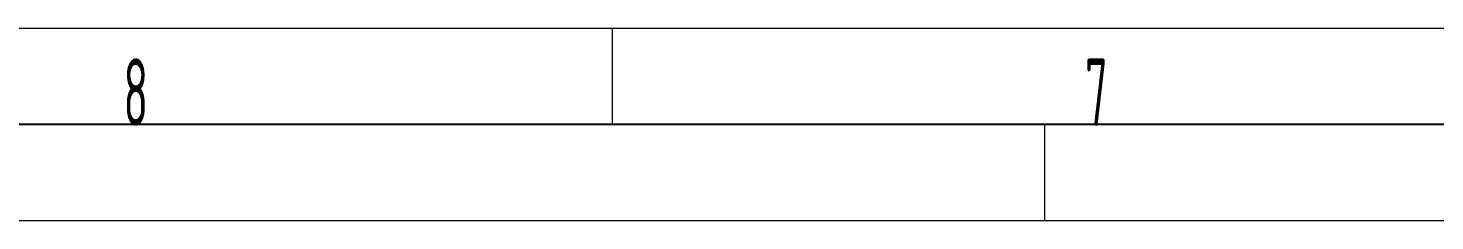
# Model space of a CAD drawing. Header units: millimetres. Extents: x 0 to 841, y 0 to 594.
# Drawn here: x 472.6 to 545.8, y 0 to 10 of the extents above; entities that cross this region are included whole.
import ezdxf

# ---------------------------------------------------------------- set-up
doc = ezdxf.new("R2010")
doc.units = ezdxf.units.MM
doc.layers.add('1', color=7, linetype='Continuous', true_color=0xffffff)
doc.layers.add('101', color=7, linetype='Continuous', true_color=0xffffff)
doc.styles.add('iso-1', font='isocp.shx')

msp = doc.modelspace()

# ---------------------------------------------------------------- linework, layer by layer
at = {"layer": '1', "color": 1, "linetype": 'Continuous', "lineweight": 13}
for p, q in [((25, 10), (831, 10)), ((503, 10), (503, 5))]:
    msp.add_line(p, q, dxfattribs=at)
at = {"layer": '1', "color": 4, "linetype": 'Continuous', "lineweight": 25}
msp.add_line((836, 5), (20, 5), dxfattribs=at)
at = {"layer": '1', "color": 4, "linetype": 'Continuous', "lineweight": 18}
for p, q in [((525.5, 0), (525.5, 5)), ((841, 0), (0, 0))]:
    msp.add_line(p, q, dxfattribs=at)
at = {"layer": '101', "color": 1, "linetype": 'Continuous', "lineweight": 13}
for p, q in [((25, 10), (831, 10)), ((503, 10), (503, 5))]:
    msp.add_line(p, q, dxfattribs=at)
at = {"layer": '101', "color": 4, "linetype": 'Continuous', "lineweight": 25}
msp.add_line((836, 5), (20, 5), dxfattribs=at)
at = {"layer": '101', "color": 4, "linetype": 'Continuous', "lineweight": 18}
for p, q in [((525.5, 0), (525.5, 5)), ((841, 0), (0, 0))]:
    msp.add_line(p, q, dxfattribs=at)

# ---------------------------------------------------------------- texts
at = {"layer": '1', "color": 1, "linetype": 'Continuous', "lineweight": 13, "char_height": 3.5, "attachment_point": 7, "line_spacing_factor": 0.963855, "style": 'iso-1'}
for s, insert in [('\\W0.5404;8', (477.5903521, 4.9275084)), ('\\W0.5404;7', (527.5903521, 4.9275084))]:
    msp.add_mtext(s, dxfattribs=dict(at, insert=insert))
at = {"layer": '101', "color": 1, "linetype": 'Continuous', "lineweight": 13, "char_height": 3.5, "attachment_point": 7, "line_spacing_factor": 0.963855, "style": 'iso-1'}
for s, insert in [('\\W0.5404;8', (477.5903521, 4.9275084)), ('\\W0.5404;7', (527.5903521, 4.9275084))]:
    msp.add_mtext(s, dxfattribs=dict(at, insert=insert))

doc.saveas('drawing.dxf')
